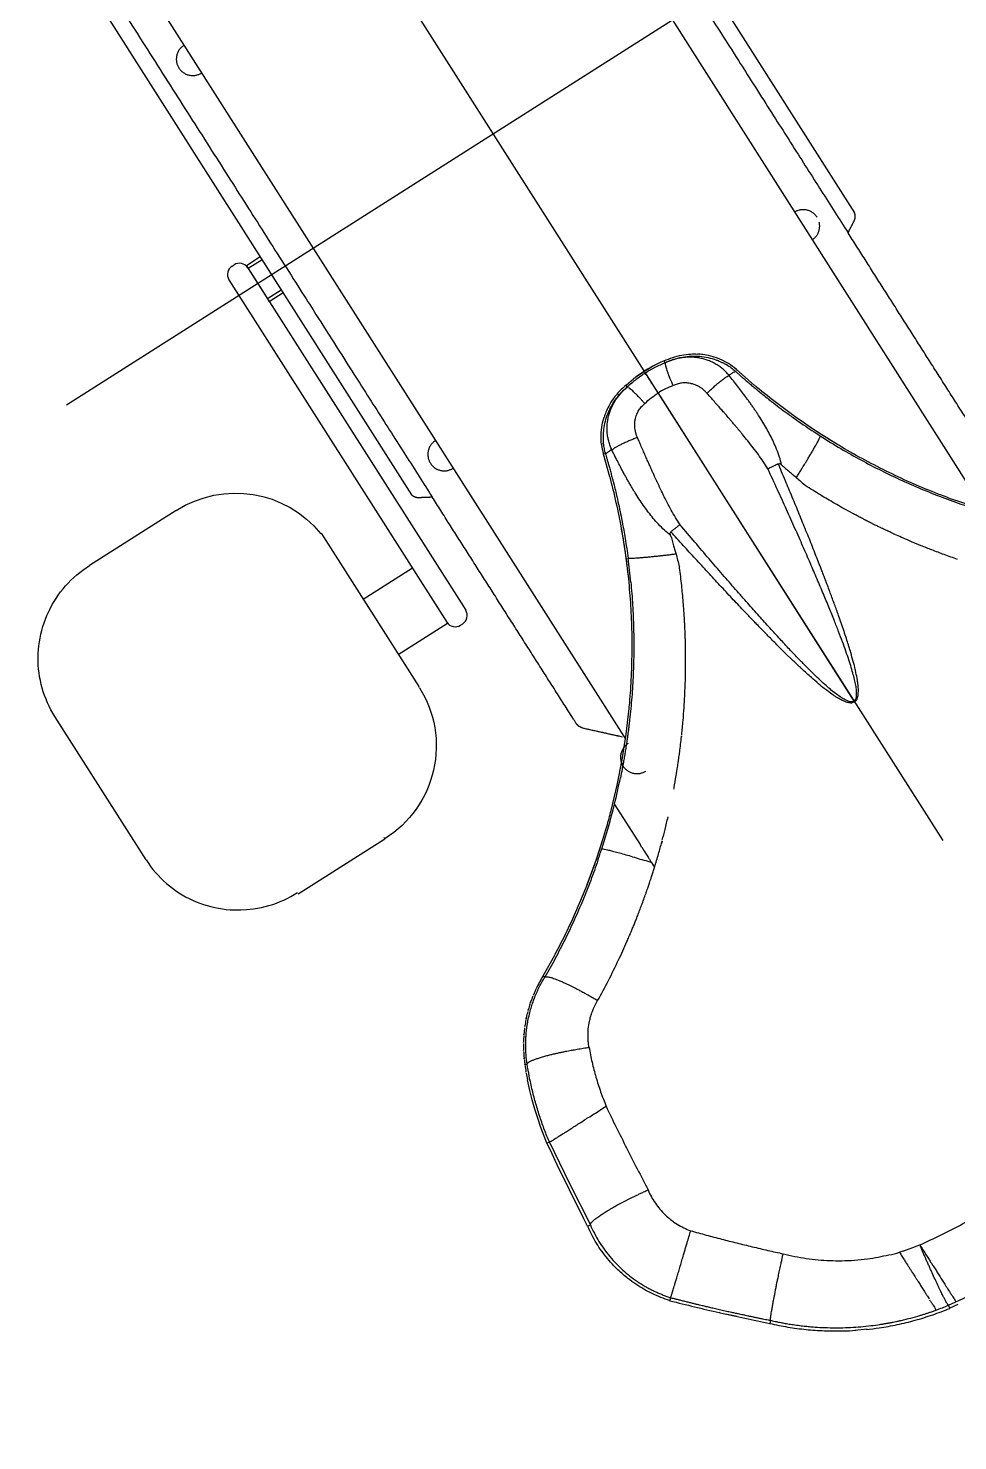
# Model space of a CAD drawing. Header units: millimetres. Extents: x 1145859089 to 1147511753, y -1047484727 to -1047247487.
# Drawn here: x 1146989371.6 to 1146989655.5, y -1047439580.7 to -1047439149.2 of the extents above; entities that cross this region are included whole.
import ezdxf
from ezdxf.xclip import XClip

# ---------------------------------------------------------------- set-up
doc = ezdxf.new("R2010")
doc.units = ezdxf.units.MM
doc.header["$LTSCALE"] = 100
doc.header["$MEASUREMENT"] = 0
doc.header["$XCLIPFRAME"] = 2
doc.linetypes.add('단지배치도$0$CENTER', pattern=[31, 30, -0.5, 0, -0.5])
doc.layers.get('0').update_dxf_attribs({"linetype": 'CONTINUOUS'})
doc.layers.add('XREF', color=135, linetype='CONTINUOUS')
doc.layers.add('단지배치도$0$W240910', color=135, linetype='CONTINUOUS')

# ---------------------------------------------------------------- blocks, each defined once
blk = doc.blocks.new('단지배치도$0$zw$9902')
at = {"layer": '단지배치도$0$W240910', "linetype": '단지배치도$0$CENTER', "ltscale": 50}
for p, q in [((59583, -67511.43), (59911.68, -68028.08)), ((59903.18, -67730.31), (59644.11, -67895.12))]:
    blk.add_line(p, q, dxfattribs=at)
at = {"layer": '단지배치도$0$W240910', "linetype": 'ByBlock', "ltscale": 20}
for p, q in [((59923.98, -67926.31), (59693.78, -67564.47)), ((59754.65, -67631.85), (59884.75, -67836.37)), ((59814.29, -67996.09), (59584.1, -67634.25)), ((59619.34, -67717.94), (59749.44, -67922.45)), ((59694.61, -67852.6), (59695.26, -67852.18)), ((59703.23, -67849.81), (59699.01, -67852.49)), ((59699.01, -67852.49), (59699.56, -67853.36)), ((59699.4, -67853.11), (59765.98, -67957.75)), ((59703.78, -67850.67), (59699.56, -67853.36)), ((59699.56, -67853.36), (59705.44, -67862.6)), ((59693.68, -67856.74), (59760.26, -67961.39)), ((59709.66, -67859.91), (59705.44, -67862.6)), ((59710.21, -67860.78), (59705.99, -67863.46)), ((59705.44, -67862.6), (59705.99, -67863.46)), ((59840.15, -67879.92), (59838.37, -67879.61)), ((59821.46, -67884.14), (59822.26, -67883.68)), ((59822.31, -67883.65), (59821.51, -67884.11)), ((59822.26, -67883.68), (59823.07, -67883.23)), ((59823.12, -67883.2), (59822.31, -67883.65)), ((59823.94, -67882.78), (59823.12, -67883.2)), ((59824.77, -67882.37), (59823.94, -67882.78)), ((59825.61, -67881.98), (59824.77, -67882.37)), ((59826.61, -67881.55), (59825.61, -67881.98)), ((59826.88, -67882.14), (59826.61, -67881.55)), ((59826.88, -67882.14), (59826.95, -67882.13)), ((59826.98, -67882.12), (59826.95, -67882.13)), ((59827, -67882.12), (59826.98, -67882.12)), ((59827.02, -67882.12), (59827, -67882.12)), ((59827.03, -67882.12), (59827.02, -67882.12)), ((59827.03, -67882.13), (59827.03, -67882.12)), ((59827.03, -67882.13), (59827.03, -67882.13)), ((59841.56, -67880.3), (59840.15, -67879.92)), ((59842.94, -67880.77), (59841.56, -67880.3)), ((59844.29, -67881.34), (59842.94, -67880.77)), ((59845.59, -67882.01), (59844.29, -67881.34)), ((59846.24, -67882.39), (59845.59, -67882.01)), ((59846.23, -67882.39), (59846.24, -67882.39)), ((59815.01, -67888.93), (59815.83, -67888.21)), ((59815.83, -67888.21), (59816.53, -67887.61)), ((59816.53, -67887.61), (59817.25, -67887.03)), ((59817.25, -67887.03), (59817.98, -67886.47)), ((59817.98, -67886.47), (59818.73, -67885.93)), ((59818.78, -67885.89), (59818.03, -67886.44)), ((59818.73, -67885.93), (59819.49, -67885.4)), ((59819.54, -67885.37), (59818.78, -67885.89)), ((59819.49, -67885.4), (59820.26, -67884.89)), ((59820.31, -67884.86), (59819.54, -67885.37)), ((59820.26, -67884.89), (59820.49, -67884.74)), ((59820.49, -67884.74), (59820.31, -67884.86)), ((59820.73, -67884.59), (59820.49, -67884.74)), ((59820.49, -67884.74), (59820.68, -67884.62)), ((59820.49, -67884.74), (59820.84, -67885.29)), ((59820.49, -67884.74), (59820.84, -67885.29)), ((59820.68, -67884.62), (59821.46, -67884.14)), ((59821.51, -67884.11), (59820.73, -67884.59)), ((59821.15, -67885.78), (59820.84, -67885.29)), ((59821.15, -67885.78), (59820.84, -67885.29)), ((59848.65, -67884.19), (59848.65, -67884.19)), ((59854.1, -67888.93), (59848.65, -67884.19)), ((59815.43, -67889.43), (59815.01, -67888.93)), ((59815.35, -67889.54), (59815.36, -67889.52)), ((59815.35, -67889.55), (59815.35, -67889.54)), ((59815.35, -67889.55), (59815.35, -67889.55)), ((59815.36, -67889.56), (59815.35, -67889.55)), ((59815.36, -67889.52), (59815.37, -67889.51)), ((59815.37, -67889.51), (59815.39, -67889.48)), ((59815.43, -67889.43), (59815.39, -67889.48)), ((59824.72, -67891.38), (59884.58, -67985.49)), ((59824.72, -67891.38), (59884.58, -67985.49)), ((59807.54, -67901.94), (59807.8, -67900.5)), ((59807.8, -67900.5), (59808.27, -67898.76)), ((59873.17, -67903.1), (59866.62, -67898.63)), ((59807.33, -67904.85), (59807.38, -67903.39)), ((59807.39, -67906.31), (59807.33, -67904.85)), ((59807.38, -67903.39), (59807.54, -67901.94)), ((59879.89, -67907.31), (59873.17, -67903.1)), ((59807.45, -67907.06), (59807.39, -67906.31)), ((59807.45, -67907.06), (59807.45, -67907.06)), ((59808.06, -67910.01), (59808.06, -67910.01)), ((59810.05, -67916.95), (59808.06, -67910.01)), ((59870.01, -67919.81), (59869.98, -67919.79)), ((59870.28, -67919.99), (59870.01, -67919.81)), ((59923.21, -67926.73), (59915.69, -67924.22)), ((59677.53, -67927.24), (59651.05, -67944.08)), ((59721.84, -67934.23), (59751.62, -67981.05)), ((59814.8, -67940.23), (59813.52, -67932.41)), ((59650.05, -67944.75), (59651.05, -67944.08)), ((59815.76, -67948.1), (59814.8, -67940.23)), ((59831.28, -67944.46), (59831.27, -67944.41)), ((59831.32, -67944.78), (59831.28, -67944.45)), ((59644.6, -67949.41), (59645.43, -67948.56)), ((59645.43, -67948.56), (59646.3, -67947.73)), ((59646.3, -67947.73), (59647.2, -67946.94)), ((59647.2, -67946.94), (59648.13, -67946.17)), ((59648.13, -67946.17), (59649.08, -67945.44)), ((59649.08, -67945.44), (59650.05, -67944.75)), ((59734.63, -67954.35), (59749.69, -67944.77)), ((59641.56, -67953.12), (59642.27, -67952.15)), ((59642.27, -67952.15), (59643.01, -67951.21)), ((59643.01, -67951.21), (59643.79, -67950.3)), ((59643.79, -67950.3), (59644.6, -67949.41)), ((59638.92, -67957.51), (59639.73, -67956)), ((59639.73, -67956), (59640.88, -67954.11)), ((59640.88, -67954.11), (59641.56, -67953.12)), ((59636.83, -67962.74), (59637.2, -67961.61)), ((59637.2, -67961.61), (59637.61, -67960.48)), ((59637.61, -67960.48), (59638.06, -67959.38)), ((59638.06, -67959.38), (59638.92, -67957.51)), ((59745.37, -67971.22), (59760.42, -67961.64)), ((59880.28, -67960.5), (59879.86, -67959.31)), ((59881.16, -67963.06), (59880.28, -67960.5)), ((59635.97, -67966.22), (59636.22, -67965.05)), ((59636.22, -67965.05), (59636.5, -67963.89)), ((59636.5, -67963.89), (59636.83, -67962.74)), ((59764.4, -67962.31), (59765.06, -67961.89)), ((59635.41, -67970.95), (59635.49, -67969.76)), ((59635.49, -67969.76), (59635.61, -67968.57)), ((59635.61, -67968.57), (59635.77, -67967.39)), ((59635.77, -67967.39), (59635.97, -67966.22)), ((59863.78, -67971), (59862.88, -67970.11)), ((59635.38, -67972.14), (59635.41, -67970.95)), ((59635.38, -67973.33), (59635.38, -67972.14)), ((59635.44, -67974.52), (59635.38, -67973.33)), ((59635.53, -67975.7), (59635.44, -67974.52)), ((59865.72, -67972.88), (59863.78, -67971)), ((59635.67, -67976.88), (59635.53, -67975.7)), ((59635.85, -67978.06), (59635.67, -67976.88)), ((59636.07, -67979.23), (59635.85, -67978.06)), ((59636.33, -67980.39), (59636.07, -67979.23)), ((59636.64, -67981.54), (59636.33, -67980.39)), ((59636.98, -67982.67), (59636.64, -67981.54)), ((59637.37, -67983.8), (59636.98, -67982.67)), ((59751.88, -67981.45), (59751.62, -67981.05)), ((59637.8, -67984.9), (59637.37, -67983.8)), ((59638.26, -67986), (59637.8, -67984.9)), ((59638.77, -67987.06), (59638.26, -67986)), ((59639.31, -67988.12), (59638.77, -67987.06)), ((59884.58, -67985.49), (59884.61, -67985.52)), ((59884.58, -67985.49), (59884.61, -67985.53)), ((59884.61, -67985.52), (59884.64, -67985.56)), ((59884.61, -67985.53), (59884.63, -67985.57)), ((59884.63, -67985.57), (59884.66, -67985.6)), ((59884.64, -67985.56), (59884.66, -67985.6)), ((59884.66, -67985.6), (59884.73, -67985.72)), ((59884.66, -67985.6), (59884.73, -67985.72)), ((59639.89, -67989.15), (59639.31, -67988.12)), ((59640.5, -67990.15), (59639.89, -67989.15)), ((59668.39, -68033.99), (59640.51, -67990.17)), ((59815, -67995.58), (59815.91, -67987.7)), ((59816.04, -67991.25), (59815.98, -67991.78)), ((59813.78, -68003.41), (59815, -67995.58)), ((59814.79, -67996.88), (59814.29, -67996.09)), ((59812.25, -68011.2), (59813.78, -68003.41)), ((59810.41, -68018.91), (59812.25, -68011.2)), ((59811.41, -68017.02), (59811.4, -68017.01)), ((59811.41, -68017.02), (59819.22, -68029.31)), ((59714.85, -68044.36), (59741.32, -68027.52)), ((59741.32, -68027.52), (59741.07, -68027.11)), ((59805.83, -68034.1), (59808.27, -68026.55)), ((59819.8, -68030.21), (59819.23, -68029.31)), ((59668.4, -68034.01), (59669.06, -68035)), ((59669.06, -68035), (59669.74, -68035.96)), ((59803.1, -68041.54), (59805.83, -68034.1)), ((59822.72, -68034.8), (59823.65, -68036.27)), ((59669.74, -68035.96), (59670.47, -68036.89)), ((59670.47, -68036.89), (59671.22, -68037.8)), ((59671.22, -68037.8), (59672.01, -68038.69)), ((59672.01, -68038.69), (59672.84, -68039.54)), ((59823.65, -68036.3), (59823.65, -68036.27)), ((59672.84, -68039.54), (59673.69, -68040.37)), ((59673.69, -68040.37), (59674.57, -68041.17)), ((59674.57, -68041.17), (59675.48, -68041.93)), ((59675.48, -68041.93), (59676.42, -68042.66)), ((59676.42, -68042.66), (59677.39, -68043.35)), ((59677.39, -68043.35), (59678.37, -68044.01)), ((59678.37, -68044.01), (59679.39, -68044.64)), ((59679.39, -68044.64), (59680.42, -68045.23)), ((59680.42, -68045.23), (59681.48, -68045.78)), ((59681.48, -68045.78), (59682.55, -68046.29)), ((59682.55, -68046.29), (59683.64, -68046.76)), ((59683.64, -68046.76), (59684.75, -68047.2)), ((59684.75, -68047.2), (59685.88, -68047.59)), ((59685.88, -68047.59), (59687.02, -68047.95)), ((59687.02, -68047.95), (59688.17, -68048.26)), ((59704.74, -68048.24), (59705.89, -68047.93)), ((59705.89, -68047.93), (59707.04, -68047.57)), ((59707.04, -68047.57), (59708.17, -68047.17)), ((59708.17, -68047.17), (59709.29, -68046.73)), ((59709.29, -68046.73), (59710.39, -68046.26)), ((59710.39, -68046.26), (59711.47, -68045.74)), ((59711.47, -68045.74), (59712.54, -68045.19)), ((59712.54, -68045.19), (59713.58, -68044.6)), ((59713.58, -68044.6), (59714.6, -68043.98)), ((59688.17, -68048.26), (59689.33, -68048.53)), ((59689.33, -68048.53), (59690.5, -68048.76)), ((59690.5, -68048.76), (59691.68, -68048.95)), ((59691.68, -68048.95), (59692.86, -68049.1)), ((59692.86, -68049.1), (59694.05, -68049.2)), ((59694.05, -68049.2), (59695.25, -68049.27)), ((59695.25, -68049.27), (59697.3, -68049.27)), ((59697.3, -68049.27), (59699.01, -68049.19)), ((59699.01, -68049.19), (59701.21, -68048.94)), ((59701.21, -68048.94), (59702.4, -68048.75)), ((59702.4, -68048.75), (59703.57, -68048.52)), ((59703.57, -68048.52), (59704.74, -68048.24)), ((59789.63, -68069.46), (59793.16, -68063.12)), ((59788.71, -68071.01), (59789.63, -68069.46)), ((59790.18, -68069.79), (59789.63, -68069.46)), ((59790.18, -68069.79), (59790.18, -68069.79)), ((59784.06, -68096.5), (59784.76, -68096.4)), ((59785.59, -68104.49), (59784.88, -68101.23)), ((59786.3, -68107.33), (59785.59, -68104.49)), ((59787.09, -68110.14), (59786.3, -68107.33)), ((59787.97, -68112.93), (59787.09, -68110.14)), ((59808.9, -68109.24), (59808.86, -68109.27)), ((59788.93, -68115.7), (59787.97, -68112.93)), ((59789.96, -68118.43), (59788.93, -68115.7)), ((59790.8, -68120.49), (59789.96, -68118.43)), ((59791.94, -68122.89), (59790.8, -68120.49)), ((59790.81, -68120.49), (59791.54, -68120.16)), ((59791.54, -68120.16), (59791.55, -68120.17)), ((59791.54, -68120.16), (59791.54, -68120.16)), ((59791.55, -68120.17), (59791.55, -68120.18)), ((59791.55, -68120.18), (59791.56, -68120.2)), ((59791.56, -68120.2), (59791.58, -68120.22)), ((59791.58, -68120.22), (59791.59, -68120.25)), ((59791.6, -68120.25), (59791.58, -68120.26)), ((59791.58, -68120.26), (59797.69, -68132.87)), ((59793.35, -68125.87), (59791.94, -68122.89)), ((59794.78, -68128.84), (59793.35, -68125.87)), ((59796.22, -68131.81), (59794.78, -68128.84)), ((59797.67, -68134.77), (59796.22, -68131.81)), ((59797.69, -68132.87), (59804.06, -68145.51)), ((59799.13, -68137.73), (59797.67, -68134.77)), ((59800.6, -68140.68), (59799.13, -68137.73)), ((59802.08, -68143.63), (59800.6, -68140.68)), ((59803.23, -68145.9), (59802.08, -68143.63)), ((59803.24, -68145.9), (59804.06, -68145.51)), ((59804.06, -68145.5), (59804.06, -68145.51)), ((59901.7, -68152.75), (59904.68, -68151.63)), ((59828.33, -68168.66), (59828.6, -68167.73)), ((59843.56, -68172.33), (59843.42, -68172.3)), ((59843.71, -68172.36), (59843.56, -68172.33)), ((59848.92, -68173.52), (59845.37, -68172.74)), ((59913.44, -68170.05), (59915.73, -68169)), ((59913.85, -68170.98), (59913.44, -68170.05)), ((59913.8, -68171), (59913.85, -68170.98)), ((59916.33, -68169.84), (59913.85, -68170.98)), ((59859.08, -68174.67), (59858.88, -68175.61)), ((59888.65, -68177.4), (59884.83, -68177.73))]:
    blk.add_line(p, q, dxfattribs=at)
at = {"layer": '단지배치도$0$W240910'}
for radius in [11431.38, 11931.38]:
    blk.add_arc((57394.29, -57699.4), radius, 251.62775, 321.418131, dxfattribs=at)
at = {"layer": '단지배치도$0$W240910', "linetype": 'ByBlock', "ltscale": 20}
for centre, radius, start, end in [((59696.22, -67855.13), 3, 122.4639, 212.4639), ((59696.87, -67854.72), 3, 32.4639, 122.4639), ((59835.71, -67899.45), 20.02, 82.3596, 86.9755), ((59841.52, -67917.78), 38.51, 117.4198, 122.4733), ((59841.62, -67917.95), 38.71, 112.2642, 117.4304), ((59837.91, -67896.09), 16.03, 47.9365, 58.7083), ((59841.62, -67917.95), 38.71, 127.4974, 132.6635), ((59841.51, -67917.79), 38.51, 122.4544, 127.508), ((59827.37, -67904.76), 20.02, 157.9522, 162.5682), ((59983.03, -67734.74), 201.59, 237.3518, 239.4436), ((59823.39, -67905.33), 16.03, 186.2194, 196.9912), ((59615.75, -67968.4), 201.59, 5.4841, 7.576), ((59762.79, -67959.78), 3, 212.4639, 302.4639), ((59763.45, -67959.36), 3, 302.4639, 32.4639), ((59612.7, -67967.89), 204.69, 346.1128, 348.4221), ((59794.15, -68005.62), 36.03, 349.1781, 349.8458), ((59616.61, -67969.07), 200.61, 342.12, 346.1719), ((59614.3, -67968.31), 203.03, 341.0934, 342.118), ((59823.88, -68090.66), 40.28, 154.5497, 157.4229), ((59824.16, -68090.79), 40.59, 153.9968, 154.5527), ((59823.79, -68090.61), 40.19, 150.8016, 154.0031), ((59823.68, -68090.57), 40.07, 161.5826, 164.406), ((59823.63, -68090.55), 40.01, 160.905, 161.5821), ((59823.52, -68090.51), 39.9, 158.0653, 160.9068), ((59823.57, -68090.53), 39.95, 157.4259, 158.065), ((59823.59, -68090.55), 39.98, 168.3625, 168.8357), ((59823.64, -68090.56), 40.02, 167.9617, 168.3624), ((59823.7, -68090.57), 40.09, 165.2012, 167.9612), ((59823.72, -68090.58), 40.11, 164.4057, 165.2015), ((59823.69, -68090.57), 40.08, 172.3804, 175.1782), ((59823.72, -68090.57), 40.1, 171.6231, 172.3807), ((59823.68, -68090.57), 40.06, 168.8364, 171.6236), ((59823.57, -68090.56), 39.96, 178.698, 179.3483), ((59823.9, -68090.56), 40.28, 179.3513, 182.2168), ((59823.52, -68090.56), 39.9, 175.872, 178.6978), ((59823.63, -68090.57), 40.02, 175.1787, 175.8737), ((59824.19, -68090.55), 40.58, 182.2139, 182.7752), ((59823.97, -68090.56), 40.35, 182.7725, 185.726), ((59822.72, -68090.68), 39.1, 185.7422, 186.3271), ((59821.85, -68090.78), 38.22, 186.3206, 188.6137), ((59881.55, -68081.87), 98.59, 188.5365, 188.7365), ((59881.89, -68081.82), 98.93, 188.737, 189.792), ((59882.23, -68081.76), 99.28, 189.7915, 190.0766), ((59882.6, -68081.69), 99.65, 190.0772, 191.3044), ((59839.81, -68132.61), 37.83, 252.2103, 252.3443), ((59978.82, -67578.47), 609.06, 255.69573, 257.15525), ((59810.44, -67943.68), 248.7, 295.0466, 297.3309), ((59978.82, -67578.47), 609.06, 257.18346, 258.64306)]:
    blk.add_arc(centre, radius, start, end, dxfattribs=at)
at = {"layer": '단지배치도$0$W240910', "linetype": 'ByBlock', "ltscale": 20, "extrusion": (0, 0, -1)}
for centre, major_axis, ratio, start_param, end_param in [((59695.37, -67955.28), (-28.36, -18.07), 0.987979, 1.571518, 3.03594), ((59723.5, -67999.5), (-28.38, -18.05), 0.987219, 3.141555, 4.712362)]:
    blk.add_ellipse(centre, major_axis=major_axis, ratio=ratio, start_param=start_param, end_param=end_param, dxfattribs=at)
at = {"layer": '단지배치도$0$W240910', "linetype": 'ByBlock', "ltscale": 20}
for points in [[(59748.31, -67631.1), (59836.77, -67770.15), (59882.75, -67842.42)], [(59621.34, -67711.88), (59709.8, -67850.93), (59755.78, -67923.2)], [(59882.75, -67842.42), (59883.69, -67840.63), (59884.75, -67838.56)], [(59924.96, -67908.77), (59903.72, -67875.38), (59882.75, -67842.42)], [(59755.78, -67923.2), (59753.76, -67923.29), (59751.43, -67923.37)], [(59797.99, -67989.55), (59776.75, -67956.16), (59755.78, -67923.2)], [(59801.65, -67993.67), (59807.74, -67995.02), (59813.84, -67996.38)], [(59801.99, -67993.74), (59807.91, -67995.06), (59813.84, -67996.38)]]:
    blk.add_open_spline(points, degree=2, dxfattribs=at)
for points, weights in [([(59679.91, -67785.17), (59675.75, -67787.83), (59678.35, -67792.03)], [1, 0.711833891641, 1]), ([(59678.38, -67792.07), (59681.07, -67796.27), (59685.28, -67793.61)], [1, 0.709684285865, 1]), ([(59873.3, -67837.65), (59870.69, -67833.62), (59866.55, -67836.06)], [1, 0.721407071342, 1]), ([(59884.75, -67838.56), (59885.18, -67837.46), (59884.75, -67836.37)], [1, 0.930141413794, 1]), ([(59871.86, -67844.54), (59874.77, -67842.6), (59873.96, -67839.19)], [1, 0.820219563197, 1]), ([(59756.73, -67905.92), (59752.53, -67908.61), (59755.2, -67912.83)], [1, 0.708093794143, 1]), ([(59755.2, -67912.83), (59757.89, -67917.02), (59762.1, -67914.36)], [1, 0.709684276823, 1]), ([(59751.43, -67923.37), (59750.26, -67923.3), (59749.44, -67922.45)], [1, 0.930141413794, 1]), ([(59799.77, -67992.35), (59799.77, -67992.35), (59797.99, -67989.55)], [1, 0.935319001987, 0.985547451024]), ([(59801.65, -67993.67), (59800.44, -67993.4), (59799.77, -67992.35)], [1, 0.923879950601, 1]), ([(59815.59, -67998.43), (59811.4, -68001.1), (59814.04, -68005.31)], [1, 0.71001785801, 1]), ([(59814.07, -68005.36), (59816.77, -68009.53), (59820.96, -68006.87)], [1, 0.710486072338, 1])]:
    blk.add_rational_spline(points, weights, degree=2, dxfattribs=at)
for points, start_tangent, end_tangent in [([(59826.61, -67881.55), (59829.22, -67880.48), (59831.95, -67879.77), (59834.75, -67879.45), (59836.77, -67879.46)], (0.913061, 0.407823), (0.998543, -0.053954)), ([(59826.88, -67882.14), (59828.62, -67881.38), (59830.43, -67880.79), (59832.26, -67880.38), (59834.94, -67880.09), (59837.51, -67880.15)], (0.896173, 0.443704), (0.995627, -0.093413)), ([(59827.2, -67883.42), (59827.08, -67882.92), (59827.02, -67882.55), (59827.03, -67882.13)], (-0.489555, 0.871972), (0.445503, 0.89528)), ([(59846.41, -67885.95), (59845.5, -67884.97), (59844.44, -67884), (59843.39, -67883.2), (59842.2, -67882.44), (59841.04, -67881.84), (59839.76, -67881.32), (59838.52, -67880.94), (59837.2, -67880.64), (59835.97, -67880.48), (59834.68, -67880.41), (59833.35, -67880.44), (59831.98, -67880.59), (59830.71, -67880.84), (59829.44, -67881.18), (59828.22, -67881.61), (59827.03, -67882.13)], (-0.681691, 0.73164), (-0.899119, -0.437703)), ([(59829.32, -67889.11), (59829.02, -67888.32), (59828.63, -67887.44), (59828.29, -67886.64), (59828.07, -67886.06), (59827.94, -67885.7), (59827.79, -67885.26), (59827.61, -67884.75), (59827.41, -67884.13), (59827.2, -67883.42)], (-0.254742, 0.967009), (-0.489555, 0.871972)), ([(59837.51, -67880.15), (59840.07, -67880.55), (59842.41, -67881.23), (59842.77, -67881.36), (59843.37, -67881.6), (59843.83, -67881.8), (59844.25, -67882), (59844.61, -67882.17), (59844.96, -67882.35), (59845.3, -67882.53), (59845.69, -67882.75)], (0.995627, -0.093413), (0.998291, 0.058436)), ([(59845.69, -67882.75), (59846.23, -67882.39)], (0.554082, 0.832462), (0.940421, 0.340011)), ([(59845.69, -67882.75), (59847.04, -67883.64), (59848.29, -67884.66)], (0.865965, -0.500105), (0.739743, -0.672889)), ([(59821.51, -67886.34), (59821.28, -67885.98), (59821.12, -67885.84)], (-0.797715, 0.603034), (-0.916139, 0.40086)), ([(59821.51, -67886.34), (59821.28, -67885.98), (59821.22, -67885.78)], (-0.208172, 0.978092), (0.025135, 0.999684)), ([(59824.72, -67891.38), (59824.24, -67890.63), (59823.7, -67889.78), (59823.11, -67888.85), (59822.65, -67888.13), (59822.2, -67887.42), (59821.93, -67887.01), (59821.73, -67886.69), (59821.51, -67886.34)], (-0.536765, 0.843732), (-0.208172, 0.978092)), ([(59824.72, -67891.38), (59824.24, -67890.63), (59823.7, -67889.78), (59823.11, -67888.85), (59822.65, -67888.13), (59822.2, -67887.42), (59821.93, -67887.01), (59821.73, -67886.69), (59821.51, -67886.34)], (-0.536771, 0.843728), (-0.797715, 0.603034)), ([(59839.69, -67891.45), (59839.03, -67890.76), (59838.16, -67890.03), (59837.38, -67889.52), (59837.02, -67889.31), (59836.44, -67889.02), (59835.77, -67888.75), (59835.21, -67888.58), (59834.71, -67888.45), (59833.85, -67888.31), (59832.64, -67888.27), (59831.94, -67888.33), (59831.26, -67888.45), (59830.59, -67888.62), (59829.32, -67889.11)], (-0.631204, 0.775617), (-0.929533, -0.36874)), ([(59839.69, -67891.45), (59840.56, -67890.61), (59841.49, -67889.75), (59842.45, -67888.9), (59843.4, -67888.11), (59844.29, -67887.4), (59845.11, -67886.79), (59845.82, -67886.31), (59846.41, -67885.95)], (0.712553, 0.701618), (0.612113, 0.79077)), ([(59846.4, -67885.96), (59846.96, -67885.56), (59847.36, -67885.29), (59847.8, -67885), (59848.3, -67884.66)], (0.598253, 0.801307), (-0.531449, 0.84709)), ([(59862.47, -67913.3), (59861.82, -67910.93), (59860.94, -67908.5), (59859.99, -67906.31), (59858.97, -67904.25), (59857.93, -67902.31), (59856.75, -67900.31), (59855.46, -67898.25), (59854.87, -67897.36), (59854.27, -67896.46), (59853.64, -67895.54), (59852.99, -67894.61), (59852.32, -67893.67), (59851.62, -67892.72), (59850.34, -67890.99), (59849.07, -67889.34), (59847.76, -67887.66), (59846.4, -67885.96)], (-0.242283, 0.970206), (-0.59449, 0.804103)), ([(59848.65, -67884.19), (59848.3, -67884.66)], (-0.61958, -0.784933), (-0.619895, -0.784684)), ([(59848.3, -67884.66), (59848.92, -67885.22), (59849.64, -67885.86), (59850.45, -67886.57), (59851.36, -67887.36), (59852.45, -67888.3), (59853.6, -67889.27), (59854.14, -67889.72), (59854.61, -67890.11), (59855.02, -67890.44), (59855.34, -67890.71), (59855.82, -67891.1), (59859.35, -67893.91), (59861.77, -67895.77), (59864.16, -67897.55), (59867.11, -67899.66), (59869.2, -67901.11), (59871.73, -67902.81), (59874.28, -67904.47)], (0.742924, -0.669376), (0.841962, -0.539537)), ([(59815.01, -67888.93), (59812.93, -67890.84), (59811.14, -67893.01), (59809.66, -67895.42), (59808.81, -67897.25)], (-0.756315, -0.654207), (-0.374273, -0.927318)), ([(59815.43, -67889.43), (59814, -67890.68), (59812.7, -67892.07), (59811.55, -67893.55), (59810.15, -67895.85), (59809.12, -67898.21)], (-0.781659, -0.623706), (-0.337297, -0.941398)), ([(59810.61, -67908.73), (59810.1, -67907.49), (59809.67, -67906.11), (59809.39, -67904.83), (59809.21, -67903.43), (59809.16, -67902.12), (59809.23, -67900.74), (59809.41, -67899.46), (59809.7, -67898.14), (59810.07, -67896.95), (59810.55, -67895.76), (59811.15, -67894.57), (59811.87, -67893.39), (59812.63, -67892.34), (59813.48, -67891.34), (59814.38, -67890.42), (59815.36, -67889.56)], (-0.373826, 0.927499), (0.777472, 0.628918)), ([(59816.46, -67890.26), (59816.05, -67889.94), (59815.74, -67889.72), (59815.36, -67889.56)], (-0.582355, 0.812934), (-0.999709, -0.02414)), ([(59820.71, -67894.59), (59820.12, -67893.98), (59819.49, -67893.25), (59818.91, -67892.61), (59818.48, -67892.17), (59818.21, -67891.9), (59817.87, -67891.57), (59817.48, -67891.19), (59817.01, -67890.75), (59816.46, -67890.26)], (-0.767942, 0.640519), (-0.582355, 0.812934)), ([(59820.71, -67894.59), (59822.62, -67892.88), (59824.72, -67891.38)], (0.68853, 0.725207), (0.843979, 0.536377)), ([(59829.32, -67889.11), (59826.96, -67890.12), (59824.72, -67891.38)], (-0.948646, -0.316339), (-0.843481, -0.537159)), ([(59858.27, -67914.54), (59856.87, -67912.32), (59855.37, -67910.18), (59853.8, -67908.08), (59852.19, -67906.02), (59850.56, -67904.02), (59850.01, -67903.36), (59849.43, -67902.67), (59848.83, -67901.95), (59848.21, -67901.21), (59847.42, -67900.29), (59846.68, -67899.43), (59846.07, -67898.73), (59845.59, -67898.18), (59844.88, -67897.36), (59843.93, -67896.26), (59842.81, -67894.99), (59841.63, -67893.65), (59840.59, -67892.46), (59839.69, -67891.45)], (-0.505268, 0.862962), (-0.653653, 0.756794)), ([(59915.8, -67924.26), (59911.29, -67922.59), (59903.68, -67919.5), (59896.21, -67916.1), (59888.89, -67912.39), (59881.72, -67908.39), (59874.72, -67904.1), (59867.9, -67899.53), (59861.28, -67894.68), (59854.85, -67889.56), (59854.1, -67888.93)], (-0.942166, 0.335148), (-0.765187, 0.643808)), ([(59818.43, -67904.97), (59818.09, -67904.08), (59817.8, -67902.98), (59817.66, -67902.06), (59817.63, -67901.65), (59817.61, -67901), (59817.65, -67900.28), (59817.73, -67899.69), (59817.83, -67899.19), (59818.07, -67898.36), (59818.54, -67897.24), (59818.89, -67896.63), (59819.28, -67896.06), (59819.72, -67895.53), (59820.71, -67894.59)], (-0.435054, 0.900404), (0.727894, 0.685689)), ([(59809.12, -67898.21), (59808.4, -67900.7), (59808.03, -67903.11), (59807.99, -67903.49), (59807.96, -67904.13), (59807.94, -67904.63), (59807.94, -67905.1), (59807.94, -67905.5), (59807.96, -67905.89), (59807.98, -67906.27), (59808.01, -67906.72)], (-0.337297, -0.941398), (-0.475966, -0.879463)), ([(59818.43, -67904.97), (59817.3, -67905.41), (59816.13, -67905.89), (59814.96, -67906.4), (59813.84, -67906.91), (59812.81, -67907.42), (59811.92, -67907.91), (59811.18, -67908.35), (59810.61, -67908.73)], (-0.93746, -0.348094), (-0.975649, -0.219339)), ([(59831.47, -67931.59), (59830.06, -67929.38), (59828.75, -67927.11), (59827.52, -67924.8), (59826.34, -67922.47), (59825.21, -67920.14), (59824.85, -67919.36), (59824.47, -67918.55), (59824.07, -67917.7), (59823.67, -67916.82), (59823.17, -67915.72), (59822.7, -67914.69), (59822.32, -67913.84), (59822.03, -67913.17), (59821.58, -67912.18), (59821, -67910.85), (59820.32, -67909.3), (59819.6, -67907.66), (59818.97, -67906.22), (59818.43, -67904.97)], (-0.567536, 0.823349), (-0.408492, 0.912762)), ([(59872.24, -67908.53), (59872.55, -67907.98), (59872.83, -67907.49), (59873.1, -67906.99), (59873.5, -67906.28), (59873.84, -67905.62)], (0.500035, 0.866005), (0.447917, 0.894075)), ([(59873.84, -67905.62), (59874.04, -67905.2), (59874.18, -67904.86), (59874.28, -67904.47)], (0.447917, 0.894075), (-0.291209, 0.95666)), ([(59808.01, -67906.72), (59807.45, -67907.06)], (-0.988821, -0.149108), (-0.706487, -0.707726)), ([(59808.01, -67906.72), (59808.24, -67908.32), (59808.64, -67909.89)], (0.08602, -0.996293), (0.296012, -0.955184)), ([(59808.06, -67910.01), (59808.63, -67909.89)], (0.973526, 0.228576), (0.973434, 0.228967)), ([(59810.61, -67908.73), (59810.02, -67909.06), (59809.6, -67909.31), (59809.16, -67909.59), (59808.63, -67909.89)], (-0.97932, -0.20232), (-0.542065, 0.840336)), ([(59808.63, -67909.89), (59808.88, -67910.7), (59809.15, -67911.62), (59809.45, -67912.66), (59809.78, -67913.81), (59810.17, -67915.2), (59810.56, -67916.65), (59810.74, -67917.33), (59810.9, -67917.92), (59811.03, -67918.43), (59811.13, -67918.84), (59811.28, -67919.43), (59812.33, -67923.82), (59812.99, -67926.8), (59813.58, -67929.72), (59814.25, -67933.28), (59814.68, -67935.79), (59815.15, -67938.8), (59815.57, -67941.83)], (0.291482, -0.956576), (0.131908, -0.991262)), ([(59828.57, -67934.87), (59826.7, -67933.27), (59824.87, -67931.45), (59823.29, -67929.66), (59821.85, -67927.86), (59820.55, -67926.1), (59819.23, -67924.19), (59817.91, -67922.13), (59817.35, -67921.23), (59816.79, -67920.3), (59816.23, -67919.34), (59815.66, -67918.36), (59815.1, -67917.35), (59814.53, -67916.32), (59813.51, -67914.42), (59812.55, -67912.58), (59811.58, -67910.68), (59810.61, -67908.73)], (-0.776117, 0.630589), (-0.476414, 0.879221)), ([(59869.68, -67912.82), (59869.99, -67912.3), (59870.3, -67911.8), (59870.61, -67911.28), (59870.93, -67910.74), (59871.59, -67909.64), (59872.24, -67908.53)], (0.519433, 0.854511), (0.500035, 0.866005)), ([(59880.55, -67908.33), (59886.67, -67911.8), (59892.94, -67915.07), (59899.32, -67918.12), (59905.77, -67920.93), (59912.28, -67923.5), (59918.85, -67925.84)], (0.860899, -0.508776), (0.948436, -0.316968)), ([(59858.27, -67914.54), (59859.24, -67914.02), (59860.11, -67913.58), (59860.83, -67913.21), (59861.41, -67912.92)], (0.774756, 0.632261), (0.896261, 0.443526)), ([(59862.47, -67913.3), (59861.93, -67912.95), (59861.41, -67912.92)], (-0.750986, 0.660318), (-0.900403, -0.435056)), ([(59874.65, -67945.35), (59872.85, -67940.77), (59870.94, -67935.96), (59868.89, -67930.9), (59867.86, -67928.37), (59866.81, -67925.81), (59865.74, -67923.22), (59864.66, -67920.6), (59863.66, -67918.2), (59862.48, -67915.41), (59861.41, -67912.92)], (-0.369859, 0.929088), (-0.410156, 0.912015)), ([(59862.47, -67913.3), (59864.92, -67915.45), (59865.99, -67916.38), (59866.47, -67916.8), (59866.95, -67917.22)], (0.751989, -0.659176), (0.755599, -0.655034)), ([(59866.95, -67917.22), (59867.62, -67916.15), (59868.32, -67915.03), (59868.61, -67914.56), (59868.88, -67914.12), (59869.07, -67913.81), (59869.45, -67913.19), (59869.68, -67912.82)], (0.538211, 0.84281), (0.516532, 0.856268)), ([(59815.9, -67987.82), (59816.3, -67983.02), (59816.72, -67974.82), (59816.81, -67966.61), (59816.56, -67958.41), (59815.97, -67950.22), (59815.05, -67942.06), (59813.8, -67933.95), (59812.21, -67925.89), (59810.3, -67917.91), (59810.05, -67916.95)], (0.095685, 0.995412), (-0.258889, 0.965907)), ([(59885.36, -67983.71), (59885.36, -67982.53), (59885.2, -67981.07), (59884.86, -67979.36), (59884.37, -67977.41), (59883.75, -67975.24), (59883, -67972.86), (59882.1, -67970.24), (59881.07, -67967.37), (59879.89, -67964.27), (59878.59, -67960.93), (59877, -67956.99), (59875.24, -67952.75), (59873.33, -67948.24), (59871.26, -67943.43), (59869, -67938.24), (59866.56, -67932.76), (59863.97, -67926.98), (59861.21, -67920.9), (59858.27, -67914.54)], (-0.03323, 0.999448), (-0.424424, 0.905464)), ([(59866.95, -67917.22), (59868.37, -67918.43), (59869.98, -67919.79)], (0.760133, -0.649768), (0.712128, -0.70205)), ([(59874.89, -67922.85), (59872.57, -67921.43), (59870.28, -67919.99)], (-0.854051, 0.520189), (-0.849538, 0.527527)), ([(59879.33, -67925.46), (59877, -67924.11), (59874.89, -67922.85)], (-0.868391, 0.49588), (-0.854051, 0.520189)), ([(59884.18, -67928.15), (59881.54, -67926.71), (59879.33, -67925.46)], (-0.872337, 0.488905), (-0.868391, 0.49588)), ([(59886.3, -67929.28), (59885.27, -67928.73), (59884.18, -67928.15)], (-0.89879, 0.43838), (-0.872337, 0.488905)), ([(59916.2, -67942.18), (59912.09, -67940.72), (59908.39, -67939.32), (59905.09, -67938.01), (59902.18, -67936.8), (59899.67, -67935.71), (59897.53, -67934.76), (59895.78, -67933.96), (59894.56, -67933.38), (59893.63, -67932.94), (59892.99, -67932.63), (59892.63, -67932.46), (59892.12, -67932.22), (59891.64, -67931.98), (59891.04, -67931.69), (59890.65, -67931.49), (59890.27, -67931.31), (59889.92, -67931.13), (59888.71, -67930.52), (59887.49, -67929.9), (59886.3, -67929.28)], (-0.94981, 0.312827), (-0.89879, 0.43838)), ([(59828.57, -67934.87), (59828.48, -67934.23), (59828.68, -67933.75)], (-0.279861, 0.960041), (0.775618, 0.631202)), ([(59828.57, -67934.87), (59829.48, -67938), (59829.87, -67939.36), (59830.05, -67939.97), (59830.22, -67940.58)], (0.278401, -0.960465), (0.27312, -0.96198)), ([(59831.47, -67931.59), (59830.59, -67932.25), (59829.83, -67932.84), (59829.18, -67933.34), (59828.68, -67933.75)], (-0.900996, -0.433826), (-0.781535, -0.623861)), ([(59852.45, -67959.48), (59849.06, -67955.91), (59845.51, -67952.13), (59841.79, -67948.14), (59839.94, -67946.14), (59838.07, -67944.1), (59836.17, -67942.03), (59834.26, -67939.94), (59832.51, -67938.02), (59830.48, -67935.77), (59828.68, -67933.75)], (-0.684812, 0.72872), (-0.652272, 0.757985)), ([(59882.64, -67985.44), (59881.58, -67984.94), (59880.33, -67984.17), (59878.92, -67983.14), (59877.36, -67981.87), (59875.66, -67980.39), (59873.83, -67978.7), (59871.83, -67976.78), (59869.67, -67974.62), (59867.36, -67972.25), (59864.88, -67969.65), (59861.99, -67966.53), (59858.89, -67963.15), (59855.61, -67959.51), (59852.14, -67955.6), (59848.4, -67951.35), (59844.46, -67946.82), (59840.32, -67942.02), (59835.99, -67936.95), (59831.47, -67931.59)], (-0.891192, 0.453626), (-0.640292, 0.768132)), ([(59816.8, -67941.91), (59816.33, -67941.91), (59815.97, -67941.9), (59815.57, -67941.83)], (-0.99964, -0.026838), (-0.743115, 0.669164)), ([(59820.11, -67941.69), (59819.48, -67941.74), (59818.92, -67941.79), (59818.35, -67941.83), (59817.54, -67941.88), (59816.8, -67941.91)], (-0.9963, -0.085939), (-0.99964, -0.026838)), ([(59825.08, -67941.19), (59824.48, -67941.26), (59823.89, -67941.32), (59823.29, -67941.38), (59822.67, -67941.45), (59821.39, -67941.57), (59820.11, -67941.69)], (-0.99411, -0.10838), (-0.9963, -0.08594)), ([(59830.22, -67940.58), (59828.97, -67940.74), (59827.66, -67940.89), (59827.12, -67940.96), (59826.6, -67941.02), (59826.23, -67941.06), (59825.51, -67941.14), (59825.08, -67941.19)], (-0.991468, -0.130347), (-0.994471, -0.105008)), ([(59830.22, -67940.58), (59830.72, -67942.39), (59831.27, -67944.41)], (0.266428, -0.963855), (0.334127, -0.942528)), ([(59831.96, -67950.16), (59831.65, -67947.46), (59831.32, -67944.78)], (-0.10926, 0.994013), (-0.117819, 0.993035)), ([(59879.86, -67959.31), (59878.66, -67955.98), (59877.35, -67952.44), (59875.93, -67948.68), (59875.68, -67948.03), (59875.43, -67947.37), (59875.17, -67946.7), (59874.91, -67946.03), (59874.65, -67945.35)], (-0.302771, 0.953063), (-0.369859, 0.929088)), ([(59816.41, -67949.14), (59816.96, -67956.15), (59817.26, -67963.22), (59817.32, -67970.28), (59817.14, -67977.32), (59816.71, -67984.3), (59816.04, -67991.25)], (0.096021, -0.995379), (-0.114808, -0.993388)), ([(59832.44, -67955.29), (59832.2, -67952.61), (59831.96, -67950.16)], (-0.081165, 0.996701), (-0.10926, 0.994013)), ([(59832.82, -67960.82), (59832.63, -67957.82), (59832.44, -67955.29)], (-0.073176, 0.997319), (-0.081165, 0.996701)), ([(59832.95, -67963.22), (59832.89, -67962.06), (59832.82, -67960.82)], (-0.016202, 0.999869), (-0.073176, 0.997319)), ([(59862.88, -67970.11), (59860.37, -67967.62), (59857.72, -67964.93), (59854.92, -67962.05), (59854.43, -67961.55), (59853.94, -67961.04), (59853.45, -67960.52), (59852.95, -67960), (59852.45, -67959.48)], (-0.734958, 0.678113), (-0.684812, 0.72872)), ([(59831.96, -67995.77), (59832.38, -67991.43), (59832.68, -67987.49), (59832.89, -67983.94), (59833.02, -67980.79), (59833.11, -67978.05), (59833.15, -67975.72), (59833.16, -67973.79), (59833.16, -67972.45), (59833.16, -67971.41), (59833.15, -67970.7), (59833.15, -67970.3), (59833.14, -67969.74), (59833.13, -67969.21), (59833.12, -67968.53), (59833.11, -67968.1), (59833.1, -67967.68), (59833.09, -67967.28), (59833.05, -67965.93), (59833, -67964.56), (59832.95, -67963.22)], (0.119141, 0.992877), (-0.016202, 0.999869)), ([(59882.42, -67966.86), (59882.25, -67966.32), (59882.08, -67965.79), (59881.9, -67965.26), (59881.72, -67964.72), (59881.54, -67964.17), (59881.35, -67963.62), (59881.16, -67963.06)], (0.31964, -0.947539), (-0.336331, 0.941744)), ([(59883.59, -67970.64), (59883.04, -67968.81), (59882.42, -67966.86)], (-0.249852, 0.968284), (-0.31964, 0.947539)), ([(59868.63, -67975.63), (59868.21, -67975.25), (59867.81, -67974.87), (59867.4, -67974.49), (59866.99, -67974.1), (59866.57, -67973.7), (59866.15, -67973.29), (59865.72, -67972.88)], (0.722805, -0.691052), (-0.710484, 0.703714)), ([(59884.98, -67975.87), (59884.37, -67973.4), (59883.59, -67970.64)], (-0.10187, 0.994798), (-0.249852, 0.968284)), ([(59871.56, -67978.29), (59870.13, -67977.02), (59868.63, -67975.63)], (-0.771169, 0.63663), (-0.722805, 0.691052)), ([(59875.7, -67981.77), (59873.73, -67980.17), (59871.56, -67978.29)], (-0.857894, 0.513827), (-0.771169, 0.63663)), ([(59885.52, -67978.49), (59885.04, -67976.13), (59885.02, -67975.87)], (-0.138821, 0.990317), (-0.039254, 0.999229)), ([(59885.91, -67982.56), (59885.86, -67980.97), (59885.81, -67980.51), (59885.76, -67980.04), (59885.69, -67979.54), (59885.61, -67979.02), (59885.52, -67978.49)], (0.010009, 0.99995), (-0.138821, 0.990317)), ([(59877.85, -67983.37), (59875.92, -67981.94), (59875.68, -67981.81)], (-0.838177, 0.545399), (-0.888442, 0.45899)), ([(59885.57, -67984.64), (59885.85, -67983.47), (59885.89, -67983.03), (59885.91, -67982.56)], (0.385178, 0.922842), (0.010009, 0.99995)), ([(59881.37, -67985.45), (59879.95, -67984.72), (59879.56, -67984.49), (59879.15, -67984.24), (59878.73, -67983.97), (59878.3, -67983.68), (59877.85, -67983.37)], (-0.90997, 0.414674), (-0.838177, 0.545399)), ([(59883.4, -67986.02), (59882.22, -67985.78), (59881.81, -67985.63), (59881.37, -67985.45)], (-0.99911, 0.04218), (-0.90997, 0.414674)), ([(59884.58, -67985.49), (59884.13, -67985.66), (59883.5, -67985.68), (59882.64, -67985.44)], (-0.876681, -0.481072), (-0.891192, 0.453626)), ([(59884.74, -67985.72), (59884.24, -67985.94), (59883.4, -67986.02)], (-0.838194, -0.545372), (-0.877523, 0.479535)), ([(59884.58, -67985.49), (59884.93, -67985.15), (59885.22, -67984.58), (59885.36, -67983.71)], (0.807246, 0.590215), (-0.03323, 0.999448)), ([(59884.74, -67985.72), (59885.14, -67985.37), (59885.57, -67984.64)], (0.849178, 0.528107), (-0.062491, 0.998046)), ([(59815.98, -67991.78), (59815.86, -67992.81), (59815.73, -67993.86), (59815.59, -67994.94), (59815.44, -67996.05), (59815.28, -67997.17), (59815.05, -67998.71), (59814.79, -68000.41), (59814.56, -68001.8), (59814.4, -68002.76), (59814.27, -68003.48), (59814.19, -68003.97), (59814.09, -68004.5), (59813.98, -68005.1), (59813.87, -68005.7), (59813.76, -68006.3), (59813.23, -68008.98)], (-0.11509, -0.993355), (-0.200698, -0.979653)), ([(59831.9, -67996.37), (59831.95, -67995.91)], (0.103619, 0.994617), (0.994338, -0.106267)), ([(59830.69, -68005.62), (59830.92, -68004.06), (59830.99, -68003.57), (59831.13, -68002.57), (59831.34, -68001.03), (59831.9, -67996.37)], (0.155953, 0.987765), (0.103619, 0.994617)), ([(59829.61, -68011.97), (59830.27, -68008.25), (59830.69, -68005.62)], (0.176141, 0.984365), (0.155953, 0.987765)), ([(59793.06, -68063.32), (59793.65, -68062.2), (59797.38, -68054.77), (59800.79, -68047.2), (59803.88, -68039.5), (59806.65, -68031.67), (59809.1, -68023.74), (59810.41, -68018.91)], (0.472295, 0.881441), (0.240636, 0.970616)), ([(59826.03, -68028), (59826.87, -68024.72), (59827.78, -68020.88)], (0.244165, 0.969734), (0.217722, 0.976011)), ([(59807.53, -68030.66), (59808.35, -68030.71), (59809.25, -68030.9), (59810.48, -68031.2), (59812.02, -68031.61), (59813.84, -68032.11), (59815.87, -68032.7), (59818.05, -68033.35)], (0.982094, 0.188394), (0.957097, -0.289768)), ([(59819.79, -68030.21), (59820.87, -68031.89), (59821.67, -68033.15), (59822.21, -68034), (59822.72, -68034.8)], (0.461296, -0.887246), (0.536899, -0.843647)), ([(59823.65, -68036.27), (59823.79, -68035.83), (59824.14, -68034.66), (59824.74, -68032.61), (59825.76, -68028.98)], (0.288537, 0.957469), (0.266541, 0.963823)), ([(59825.76, -68028.98), (59825.94, -68028.33), (59826.02, -68028)], (0.266541, 0.963823), (0.194703, 0.980862)), ([(59806.38, -68034.1), (59804.16, -68040.27), (59801.74, -68046.36), (59799.13, -68052.36), (59796.32, -68058.28), (59793.34, -68064.09), (59790.18, -68069.79)], (-0.323913, -0.946087), (-0.498793, -0.866721)), ([(59818.05, -68033.35), (59820.39, -68034.07), (59822.72, -68034.8)], (0.957097, -0.289768), (0.85918, -0.511674)), ([(59817.53, -68053.49), (59818, -68052.31), (59818.52, -68050.98), (59819.1, -68049.5), (59819.71, -68047.86), (59820.38, -68046.04), (59820.97, -68044.4), (59821.31, -68043.41), (59821.58, -68042.63), (59821.78, -68042.06), (59821.9, -68041.7), (59822.11, -68041.06), (59822.23, -68040.7), (59822.51, -68039.87), (59822.82, -68038.9)], (0.363263, 0.931687), (0.387397, 0.921913)), ([(59822.82, -68038.9), (59823.24, -68037.6), (59823.65, -68036.3)], (0.387397, 0.921913), (0.431681, 0.902027)), ([(59806.29, -68076.98), (59809.58, -68070.84), (59812.67, -68064.57), (59815.23, -68058.95), (59815.85, -68057.51), (59816.17, -68056.76), (59816.51, -68055.96), (59816.96, -68054.87), (59817.53, -68053.49)], (0.473368, 0.880865), (0.363263, 0.931687)), ([(59785.1, -68082.62), (59785.57, -68080.62), (59786.07, -68078.85), (59786.58, -68077.31), (59787.07, -68075.99), (59787.79, -68074.29), (59788.56, -68072.68), (59789.36, -68071.18), (59790.18, -68069.79)], (0.202875, 0.979205), (0.526843, 0.849963)), ([(59790.18, -68069.79), (59790.55, -68069.67), (59791.22, -68069.73), (59792.2, -68069.97), (59793.49, -68070.42), (59794.49, -68070.82), (59795.59, -68071.29), (59796.6, -68071.75), (59797.3, -68072.08), (59798.06, -68072.45), (59798.88, -68072.87), (59799.77, -68073.32), (59800.75, -68073.84)], (0.735863, 0.677131), (0.826495, -0.562943)), ([(59800.75, -68073.84), (59801.44, -68074.21), (59802.05, -68074.54), (59802.59, -68074.84), (59803.04, -68075.09), (59803.45, -68075.32), (59804.89, -68076.15), (59806.29, -68076.98)], (0.826495, -0.562943), (0.738066, -0.674729)), ([(59803.65, -68091.26), (59803.58, -68090.82), (59803.48, -68090.04), (59803.39, -68088.94), (59803.35, -68087.51), (59803.36, -68086.86), (59803.39, -68086.2), (59803.7, -68083.82), (59803.87, -68082.99), (59804.04, -68082.27), (59804.22, -68081.67), (59804.37, -68081.16), (59804.51, -68080.76), (59804.7, -68080.25), (59804.85, -68079.87), (59805.02, -68079.44), (59805.22, -68079.01), (59805.41, -68078.6), (59805.84, -68077.77), (59806.29, -68076.98)], (-0.153652, 0.988125), (0.505231, 0.862984)), ([(59784.76, -68096.4), (59784.43, -68093.54), (59784.31, -68090.39), (59784.33, -68089.47), (59784.34, -68089), (59784.37, -68088.42), (59784.41, -68087.73), (59784.53, -68086.33), (59784.75, -68084.62), (59785.1, -68082.62)], (-0.152784, 0.98826), (0.202875, 0.979205)), ([(59784.76, -68096.4), (59785.4, -68095.72), (59786.2, -68095.31), (59787, -68094.97), (59787.99, -68094.62), (59789.15, -68094.25), (59790.47, -68093.87), (59791.09, -68093.71), (59791.69, -68093.55), (59792.27, -68093.41), (59792.81, -68093.28), (59793.32, -68093.16), (59793.79, -68093.05), (59794.33, -68092.93), (59794.8, -68092.83), (59795.19, -68092.75), (59795.75, -68092.63), (59796.24, -68092.53), (59796.92, -68092.4), (59797.82, -68092.22), (59798.63, -68092.07), (59799.2, -68091.97), (59800.08, -68091.82), (59801.9, -68091.52), (59803.65, -68091.26)], (0.174767, 0.98461), (0.989755, 0.142776)), ([(59803.65, -68091.26), (59804.57, -68095.82), (59805.75, -68100.35), (59807.2, -68104.85), (59808.9, -68109.24)], (0.158297, -0.987391), (0.383099, -0.923707)), ([(59787.41, -68108.5), (59786.34, -68104.42), (59785.4, -68100.08), (59784.76, -68096.4)], (-0.273063, 0.961996), (-0.152638, 0.988282)), ([(59791.54, -68120.16), (59790.08, -68116.53), (59788.69, -68112.65), (59787.41, -68108.5)], (-0.392308, 0.919834), (-0.273063, 0.961996)), ([(59791.59, -68120.25), (59792.12, -68119.91), (59792.66, -68119.57), (59793.35, -68119.13), (59794.19, -68118.59), (59795.18, -68117.97), (59796.31, -68117.25), (59797.56, -68116.45), (59798.92, -68115.59), (59800.37, -68114.67), (59801.89, -68113.7), (59803.43, -68112.72)], (0.04859, 0.998819), (0.901129, 0.43355)), ([(59803.43, -68112.72), (59805.18, -68111.61), (59807, -68110.45), (59808.86, -68109.27)], (0.901129, 0.43355), (0.919695, 0.392633)), ([(59808.86, -68109.27), (59815.13, -68122), (59821.7, -68134.82)], (0.42881, -0.903394), (0.459247, -0.888309)), ([(59804.06, -68145.5), (59804.33, -68144.87), (59804.74, -68144.42), (59805.32, -68143.89), (59805.78, -68143.52), (59806.32, -68143.12), (59806.93, -68142.69), (59807.97, -68142), (59809.17, -68141.25), (59809.98, -68140.76), (59810.85, -68140.25), (59811.79, -68139.72), (59813.32, -68138.89), (59814.97, -68138.03), (59815.73, -68137.64), (59816.54, -68137.23), (59817.4, -68136.81), (59818.29, -68136.38), (59818.75, -68136.16), (59819.24, -68135.93), (59820.31, -68135.44), (59821.7, -68134.82)], (-0.145798, 0.989314), (0.913645, 0.406514)), ([(59821.7, -68134.82), (59822.7, -68136.89), (59823.91, -68138.86), (59825.32, -68140.71), (59826.9, -68142.4), (59828.66, -68143.92), (59830.55, -68145.26), (59832.58, -68146.39), (59834.7, -68147.3)], (0.373267, -0.927724), (0.932965, -0.359966)), ([(59904.68, -68151.63), (59911.25, -68148.53), (59917.69, -68145.22), (59923.97, -68141.7)], (0.906038, 0.423196), (0.870404, 0.492339)), ([(59812.5, -68159.24), (59811.23, -68157.97), (59809.3, -68155.79), (59807.52, -68153.49), (59805.91, -68151.06), (59804.48, -68148.53), (59803.27, -68145.98)], (-0.722234, 0.691649), (-0.396933, 0.917848)), ([(59804.06, -68145.5), (59805.29, -68148.07), (59806.69, -68150.55), (59808.27, -68152.92), (59810.02, -68155.18), (59811.91, -68157.3), (59813.96, -68159.29)], (0.397065, -0.917791), (0.741515, -0.670937)), ([(59828.6, -68167.73), (59828.75, -68167.31), (59828.88, -68166.91), (59829.01, -68166.48), (59829.18, -68165.92), (59829.37, -68165.3), (59829.58, -68164.6), (59829.81, -68163.85), (59830.17, -68162.61), (59830.57, -68161.29), (59830.8, -68160.51), (59831.03, -68159.71), (59831.28, -68158.89), (59831.52, -68158.06), (59832.02, -68156.36), (59832.52, -68154.67), (59832.88, -68153.44), (59833.25, -68152.19), (59833.62, -68150.94), (59834.17, -68149.1), (59834.7, -68147.3)], (0.47897, 0.877831), (0.281758, 0.959486)), ([(59834.7, -68147.3), (59839.45, -68148.6), (59844.14, -68149.83), (59848.78, -68151.01), (59853.48, -68152.16), (59858.29, -68153.29), (59862.94, -68154.33)], (0.968756, -0.248017), (0.973339, -0.22937)), ([(59859.08, -68174.67), (59859.09, -68174.12), (59859.15, -68173.56), (59859.26, -68172.82), (59859.4, -68171.94), (59859.59, -68170.87), (59859.81, -68169.64), (59860.07, -68168.23), (59860.26, -68167.28), (59860.46, -68166.23), (59860.72, -68164.91), (59860.96, -68163.73), (59861.15, -68162.81), (59861.38, -68161.67), (59861.76, -68159.85), (59862.12, -68158.15), (59862.31, -68157.24), (59862.56, -68156.1), (59862.78, -68155.09), (59862.94, -68154.34)], (-0.466245, 0.884656), (0.215993, 0.976395)), ([(59862.94, -68154.33), (59866.48, -68155.13), (59870.02, -68155.74), (59873.61, -68156.16), (59877.22, -68156.39), (59880.82, -68156.44), (59884.77, -68156.26), (59888.68, -68155.85), (59891.97, -68155.33), (59895.21, -68154.65), (59898.43, -68153.8)], (0.974235, -0.225535), (0.906991, 0.42115)), ([(59898.43, -68153.8), (59899.56, -68153.46), (59900.61, -68153.12), (59901.7, -68152.75)], (0.860664, 0.509174), (0.948116, 0.317925)), ([(59898.43, -68153.8), (59898.64, -68154.14), (59899.02, -68154.73), (59899.4, -68155.33), (59899.78, -68155.92), (59900.14, -68156.5), (59900.56, -68157.15), (59900.91, -68157.71), (59901.42, -68158.51), (59901.94, -68159.32), (59902.53, -68160.24), (59902.88, -68160.8), (59903.24, -68161.37), (59903.71, -68162.1), (59904.16, -68162.81), (59904.56, -68163.44), (59904.93, -68164.02), (59905.32, -68164.64), (59905.7, -68165.24), (59906.07, -68165.82), (59906.52, -68166.53), (59906.98, -68167.25), (59907.4, -68167.91)], (0.31981, -0.947482), (0.536425, -0.843948)), ([(59904.68, -68151.63), (59905.63, -68153.12), (59906.72, -68154.83), (59907.49, -68156.04), (59908.16, -68157.1), (59908.73, -68157.99), (59909.14, -68158.63), (59909.54, -68159.26), (59909.93, -68159.88), (59910.31, -68160.47), (59910.67, -68161.05), (59911.53, -68162.39), (59912.3, -68163.6), (59912.8, -68164.39), (59913.27, -68165.13), (59913.71, -68165.81), (59914.28, -68166.72), (59914.77, -68167.48), (59915.16, -68168.1), (59915.45, -68168.56), (59915.73, -68169)], (0.539573, -0.841939), (0.511192, -0.859467)), ([(59911.61, -68166.86), (59910.92, -68165.46), (59910.16, -68163.87), (59909.34, -68162.12), (59908.45, -68160.17), (59907.99, -68159.15), (59907.49, -68158.04), (59906.98, -68156.91), (59906.52, -68155.86), (59905.93, -68154.51), (59905.29, -68153.04), (59904.68, -68151.63)], (-0.407713, 0.91311), (-0.481486, 0.876454)), ([(59828.25, -68168.63), (59825.6, -68167.67), (59822.94, -68166.49), (59820.37, -68165.13), (59817.9, -68163.59), (59815.55, -68161.88), (59812.5, -68159.24)], (-0.952185, 0.305523), (-0.759074, 0.651004)), ([(59813.96, -68159.29), (59816.12, -68161.11), (59818.41, -68162.78), (59820.82, -68164.28), (59821.88, -68164.88), (59822.96, -68165.44), (59824.06, -68165.96), (59825.18, -68166.46), (59826.31, -68166.92), (59827.41, -68167.33), (59828.6, -68167.73)], (0.741515, -0.670937), (0.95247, -0.304631)), ([(59828.6, -68167.73), (59829.38, -68167.93), (59830.3, -68168.16), (59831.36, -68168.43), (59832.56, -68168.73), (59833.83, -68169.04), (59834.88, -68169.3), (59835.46, -68169.44), (59835.94, -68169.56), (59836.41, -68169.67), (59837.33, -68169.89), (59838.22, -68170.1), (59839.37, -68170.38), (59840.77, -68170.7), (59842.23, -68171.04), (59843.89, -68171.42), (59845.64, -68171.82), (59847.15, -68172.15), (59848.43, -68172.44), (59849.49, -68172.67), (59850.32, -68172.85), (59850.92, -68172.97), (59851.35, -68173.07), (59852.12, -68173.23), (59852.64, -68173.34), (59853.25, -68173.47), (59854.33, -68173.7), (59855.55, -68173.95), (59856.59, -68174.16), (59857.53, -68174.35), (59858.36, -68174.52), (59859.08, -68174.67)], (0.968866, -0.247587), (0.980593, -0.196052)), ([(59907.4, -68167.91), (59907.69, -68168.36)], (0.536425, -0.843948), (0.307268, -0.951623)), ([(59907.69, -68168.36), (59908.24, -68169.23), (59908.73, -68169.99), (59909.12, -68170.61), (59909.41, -68171.07), (59909.69, -68171.51)], (0.307268, -0.951623), (0.987443, 0.157978)), ([(59913.44, -68170.05), (59913.11, -68169.64), (59912.83, -68169.18), (59912.48, -68168.56), (59912.08, -68167.79), (59911.61, -68166.86)], (-0.952942, 0.303152), (-0.407713, 0.91311)), ([(59886.64, -68176.6), (59889.73, -68176.28), (59892.51, -68175.9), (59893.03, -68175.82), (59893.52, -68175.74), (59893.99, -68175.66), (59894.44, -68175.59), (59894.86, -68175.51), (59895.25, -68175.44), (59895.63, -68175.37), (59896.59, -68175.18), (59897.34, -68175.03), (59897.87, -68174.92), (59898.26, -68174.83), (59898.67, -68174.74), (59899.03, -68174.66), (59899.75, -68174.49), (59901.18, -68174.14), (59904.04, -68173.36), (59904.67, -68173.18), (59905.14, -68173.03), (59906.16, -68172.72), (59906.63, -68172.56), (59907.05, -68172.43), (59907.58, -68172.25), (59907.96, -68172.12), (59908.58, -68171.91), (59909.08, -68171.73), (59909.69, -68171.51)], (0.996537, 0.08315), (0.939117, 0.343597)), ([(59888.33, -68177.43), (59892.29, -68176.94), (59897.81, -68175.95), (59903.25, -68174.63), (59908.61, -68172.97), (59913.8, -68171)], (0.994824, 0.101613), (0.923563, 0.383447)), ([(59909.69, -68171.51), (59911.57, -68170.8), (59912.52, -68170.43), (59912.98, -68170.24), (59913.44, -68170.05)], (0.939433, 0.342731), (0.923213, 0.384289)), ([(59858.88, -68175.61), (59864.38, -68176.69), (59869.93, -68177.44), (59875.52, -68177.83), (59881.13, -68177.88), (59885.18, -68177.7)], (0.974558, -0.224135), (0.997762, 0.066867)), ([(59859.08, -68174.67), (59859.68, -68174.8), (59860.52, -68174.98), (59861.49, -68175.18), (59862.21, -68175.32), (59862.82, -68175.44), (59863.58, -68175.57), (59864.33, -68175.7), (59866.04, -68175.97), (59868.01, -68176.23), (59869.78, -68176.44), (59871.37, -68176.59), (59874.17, -68176.79), (59877.29, -68176.9), (59880.41, -68176.91), (59883.54, -68176.81), (59886.64, -68176.6)], (0.974334, -0.225109), (0.996537, 0.08315))]:
    blk.add_spline(points, degree=3, dxfattribs=dict(at, start_tangent=start_tangent, end_tangent=end_tangent))
blk = doc.blocks.new('단지배치도')
blk.add_blockref('단지배치도$0$zw$9902', (141034.19, 142437.16))

msp = doc.modelspace()

# ---------------------------------------------------------------- block references
at = {"layer": 'XREF'}
ref = msp.add_blockref('단지배치도', (1146788705.034274, -1047513806.462535), dxfattribs=at)
XClip(ref).set_block_clipping_path([(72982.4064819524, 34919.7593965302), (360382.4067475507, 255319.7593436702)])

doc.saveas('drawing.dxf')
